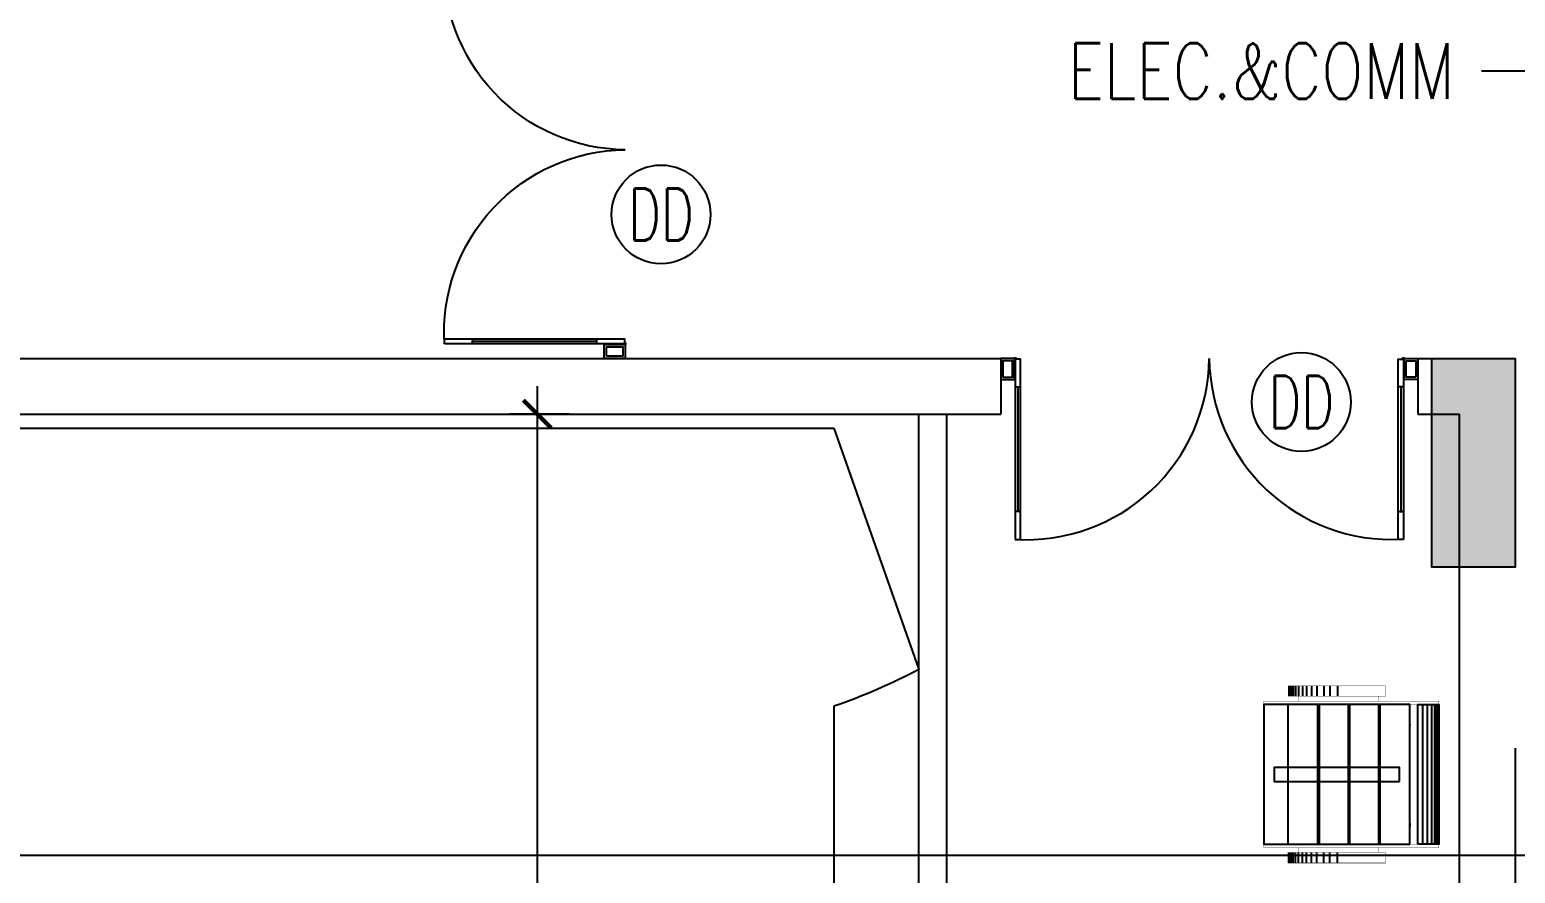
# Model space of a CAD drawing. Extents: x -32840 to 422982, y 280745 to 888746.
# Drawn here: x 85637 to 90978, y 810338 to 813369 of the extents above; entities that cross this region are included whole.
import ezdxf
from ezdxf import colors
from ezdxf.entities.mleader import LeaderData, LeaderLine
from ezdxf.enums import TextEntityAlignment as Align
from ezdxf.math import Vec2, Vec3

# ---------------------------------------------------------------- set-up
doc = ezdxf.new("R2010")
doc.units = 0
doc.header["$LTSCALE"] = 1000
doc.header["$PDMODE"] = 3
doc.linetypes.add('CONTINOUS', pattern=[0])
doc.linetypes.add('HIDDEN', pattern=[0.375, 0.25, -0.125])
doc.layers.get('Defpoints').update_dxf_attribs({"linetype": 'HIDDEN'})
for name, color, linetype in [('A-COURTS', 2, 'Continuous'), ('a-dim', 3, 'Continuous'), ('A-DOOR', 1, 'Continuous'), ('A-Tag LVl', 2, 'Continuous'), ('A-TAG-DW', 2, 'Continuous'), ('A-TXT', 6, 'Continuous'), ('A-WAL', 7, 'Continuous'), ('A-WALL', 7, 'CONTINOUS'), ('a-win', 1, 'Continuous'), ('Dimension', 7, 'Continuous'), ('FURN', 11, 'Continuous'), ('S-RCWALL', 10, 'Continuous'), ('S-RCWALL HATCH', 165, 'Continuous')]:
    doc.layers.add(name, color=color, linetype=linetype)
doc.styles.add('ROMANS', font='romans.shx', dxfattribs={"width": 0.8})
doc.dimstyles.new('dim-1', dxfattribs={"dimscale": 100, "dimtxt": 2.25, "dimasz": 1, "dimexe": 1, "dimexo": 1, "dimgap": 0.5, "dimtad": 1, "dimdec": 0, "dimzin": 3, "dimdsep": 46, "dimtxsty": 'ROMANS', "dimblk": 'ARCHTICK', "dimcen": 0.0625, "dimdle": 1, "dimclrd": 256, "dimclre": 256, "dimclrt": 6, "dimadec": 0, "dimazin": 0, "dimtfac": 1, "dimtdec": 0, "dimtix": 1, "dimtmove": 1, "dimatfit": 3, "dimfxl": 1, "dimfrac": 2, "dimtolj": 1, "dimtzin": 3, "dimarcsym": 0})

# ---------------------------------------------------------------- blocks, each defined once
blk = doc.blocks.new('A$C015D4CAF')
at = {"layer": 'A-COURTS'}
blk.add_line((5400, 9750), (1000, 9750), dxfattribs=at)
blk.add_lwpolyline([(6400, 9750), (5531.9, 10055.7, 0.037681), (5400, 9750, -5.347459)], format="xyb", dxfattribs=at)
blk.add_lwpolyline([(0, 9750), (0, 9750), (0, 0), (6400, 0), (6400, 9750)], dxfattribs=at)
blk = doc.blocks.new('A$C3a6e2320')
at = {"layer": 'FURN'}
for p, q in [((569.7, 627.9), (68.3, 627.9)), ((569.7, 626.2), (68.3, 626.2)), ((569.7, 622.7), (68.3, 622.7)), ((569.7, 615.7), (68.3, 615.7)), ((569.7, 604.9), (68.3, 604.9)), ((569.7, 589.3), (68.3, 589.3)), ((569.7, 572.1), (68.3, 572.1)), ((569.7, 418.8), (68.3, 418.8)), ((569.7, 413.8), (68.3, 413.8)), ((569.7, 309.6), (68.3, 309.6)), ((569.7, 304.6), (68.3, 304.6)), ((0.8, 265.9), (38.3, 265.9)), ((0.8, 237.8), (38.3, 237.8)), ((0.8, 216.5), (38.3, 216.5)), ((637.3, 265.9), (599.8, 265.9)), ((637.3, 237.8), (599.8, 237.8)), ((637.3, 216.5), (599.8, 216.5)), ((0.8, 191.5), (38.3, 191.5)), ((0.8, 171.5), (38.3, 171.5)), ((569.7, 200.4), (68.3, 200.4)), ((569.7, 195.4), (68.3, 195.4)), ((637.3, 191.5), (599.8, 191.5)), ((637.3, 171.5), (599.8, 171.5)), ((0.8, 154.6), (38.3, 154.6)), ((0.8, 139.6), (38.3, 139.6)), ((0.8, 125.2), (38.3, 125.2)), ((0.8, 114), (38.3, 114)), ((637.3, 154.6), (599.8, 154.6)), ((637.3, 139.6), (599.8, 139.6)), ((637.3, 125.2), (599.8, 125.2)), ((637.3, 114), (599.8, 114)), ((0.8, 105.8), (38.3, 105.8)), ((0.8, 99), (38.3, 99)), ((0.8, 94.6), (38.3, 94.6)), ((0.8, 92.1), (38.3, 92.1)), ((0.8, 90.2), (38.3, 90.2)), ((637.3, 105.8), (599.8, 105.8)), ((637.3, 99), (599.8, 99)), ((637.3, 94.6), (599.8, 94.6)), ((637.3, 92.1), (599.8, 92.1)), ((637.3, 90.2), (599.8, 90.2))]:
    blk.add_line(p, q, dxfattribs=at)
for points, const_width in [([(56.3, 0.5), (68.3, 0.5), (68.3, 629.7), (56.3, 629.7)], 1), ([(581.7, 0.5), (581.7, 629.7), (569.7, 629.7), (569.7, 0.5)], 1), ([(0.8, 88), (38.3, 88), (38.3, 438), (0.8, 438)], 1.5), ([(637.3, 88), (599.8, 88), (599.8, 438), (637.3, 438)], 1.5), ([(38.3, 413), (56.3, 413), (56.3, 400.5), (38.3, 400.5)], 0.5), ([(599.8, 413), (581.7, 413), (581.7, 400.5), (599.8, 400.5)], 0.5), ([(38.3, 113), (56.3, 113), (56.3, 125.5), (38.3, 125.5)], 0.5), ([(599.8, 113), (581.7, 113), (581.7, 125.5), (599.8, 125.5)], 0.5)]:
    blk.add_lwpolyline(points, close=True, dxfattribs=dict(at, const_width=const_width))
for points in [[(569.7, 554.7), (68.3, 554.7), (68.3, 629.7), (569.7, 629.7)], [(569.7, 525.5), (68.3, 525.5), (68.3, 0.5), (569.7, 0.5)], [(344, 488), (294, 488), (294, 38), (344, 38)]]:
    blk.add_lwpolyline(points, close=True, dxfattribs=at)
for points in [[(138.2, 525.3, -0.015936), (143.8, 525.5)], [(494.2, 525.5, -0.007067), (506.8, 525.3)]]:
    blk.add_lwpolyline(points, format="xyb", dxfattribs=at)
blk.add_lwpolyline([(569.7, 88.7), (68.3, 88.7)], dxfattribs=at)
blk = doc.blocks.new('A$C2213c290')
for p, q in [((102.5, 698), (102.5, 679)), ((550, 679), (550, 698)), ((102.5, -698), (102.5, -679)), ((550, -679), (550, -698))]:
    blk.add_line(p, q)
at = {"color": 8}
for p, q in [((102.5, 688.5), (550, 688.5)), ((102.5, -688.5), (550, -688.5))]:
    blk.add_line(p, q, dxfattribs=at)
for points in [[(75, 750), (75, 700), (0, 700), (0, 750)], [(650, 698), (650, 679), (2.5, 679), (2.5, 698)], [(67, 742), (67, 708), (8, 708), (8, 742)], [(650, -698), (650, -679), (2.5, -679), (2.5, -698)], [(75, -750), (75, -700), (0, -700), (0, -750)], [(67, -742), (67, -708), (8, -708), (8, -742)]]:
    blk.add_lwpolyline(points, close=True)
for centre in [(0, 697.5), (0, -697.5)]:
    blk.add_circle(centre, 2.5)
for centre, radius, start, end in [((-6, 656.7), 656.7, 270.5218, 2.7734), ((-6.9, -658.1), 658.1, 356.523, 89.3983)]:
    blk.add_arc(centre, radius, start, end, dxfattribs=at)
blk = doc.blocks.new('TAG-DOOR-WINOW')
blk.add_circle((0, 0), 2.368)
at = {"color": 6, "style": 'ROMANS', "width": 0.7}
blk.add_attdef('DW', text='', height=2.5, dxfattribs=at).set_placement((0, 0), align=Align.MIDDLE_CENTER)
blk = doc.blocks.new('_ArchTick')
at = {"color": 0, "linetype": 'ByBlock', "const_width": 0.15}
blk.add_lwpolyline([(-0.5, -0.5), (0.5, 0.5)], dxfattribs=at)
blk = doc.blocks.new('*D1310')
at = {"layer": 'a-dim', "lineweight": -2, "transparency": 16777216}
for p, q in [((97177.9, 810987.9, 0), (97177.9, 809757.9, 0)), ((90977.9, 810787.9, 0), (90977.9, 809757.9, 0)), ((90877.9, 809857.9, 0), (97277.9, 809857.9, 0))]:
    blk.add_line(p, q, dxfattribs=at)
at = {"layer": 'Defpoints', "color": 0, "transparency": 16777216}
for p in [(97177.9, 811087.9, 0), (90977.9, 810887.9, 0), (97177.9, 809857.9, 0)]:
    blk.add_point(p, dxfattribs=at)
at = {"layer": 'a-dim', "lineweight": -2, "transparency": 16777216, "xscale": 100, "yscale": 100, "zscale": 100, "rotation": 180}
blk.add_blockref('_ArchTick', (90977.9, 809857.9, 0), dxfattribs=at)
at = {"layer": 'a-dim', "lineweight": -2, "transparency": 16777216, "xscale": 100, "yscale": 100, "zscale": 100}
blk.add_blockref('_ArchTick', (97177.9, 809857.9, 0), dxfattribs=at)
at = {"layer": 'a-dim', "color": 6, "transparency": 16777216, "insert": (94077.9, 810020.4, 0), "char_height": 225, "attachment_point": 5, "style": 'ROMANS'}
blk.add_mtext('\\A1;6200', dxfattribs=at)
blk = doc.blocks.new('*D1463')
at = {"layer": 'Defpoints', "color": 0, "transparency": 16777216}
for p in [(87677.9, 811987.9, 0), (87461.6, 805487.9, 0), (87677.9, 805487.9, 0)]:
    blk.add_point(p, dxfattribs=at)
at = {"layer": 'Dimension', "lineweight": -2, "transparency": 16777216}
for p, q in [((87461.6, 812087.9, 0), (87461.6, 805387.9, 0)), ((87577.9, 811987.9, 0), (87361.6, 811987.9, 0)), ((87577.9, 805487.9, 0), (87361.6, 805487.9, 0))]:
    blk.add_line(p, q, dxfattribs=at)
at = {"layer": 'Dimension', "lineweight": -2, "transparency": 16777216, "xscale": 100, "yscale": 100, "zscale": 100}
for p, rotation in [((87461.6, 811987.9, 0), 90), ((87461.6, 805487.9, 0), 270)]:
    blk.add_blockref('_ArchTick', p, dxfattribs=dict(at, rotation=rotation))
at = {"layer": 'Dimension', "color": 6, "transparency": 16777216, "insert": (87299.1, 808737.9, 0), "char_height": 225, "attachment_point": 5, "rotation": 90, "style": 'ROMANS'}
blk.add_mtext('\\A1;6500', dxfattribs=at)
blk = doc.blocks.new('NEWGR')
at = {"layer": 'S-RCWALL HATCH'}
blk.add_hatch(color=253, dxfattribs=at).paths.add_polyline_path([(228367.9, 396331.2), (228667.9, 396331.2), (228667.9, 395581.2), (228367.9, 395581.2)])
at = {"layer": 'S-RCWALL'}
blk.add_lwpolyline([(228367.9, 396331.2), (228667.9, 396331.2), (228667.9, 395581.2), (228367.9, 395581.2)], close=True, dxfattribs=at)

msp = doc.modelspace()

# ---------------------------------------------------------------- linework, layer by layer
at = {"layer": 'A-Tag LVl', "ltscale": 25}
msp.add_line((80863.9, 810403.3, 0), (113643.9, 810403.1, 0), dxfattribs=at)
at = {"layer": 'A-WALL'}
for p, q in [((78777.9, 812187.9, 0), (89127.9, 812187.9, 0)), ((89127.9, 812187.9, 0), (89127.9, 811987.9, 0)), ((90627.9, 812187.9, 0), (90627.9, 811987.9, 0)), ((90627.9, 812187.9, 0), (90977.9, 812187.9, 0)), ((78777.9, 811987.9, 0), (89127.9, 811987.9, 0)), ((90627.9, 811987.9, 0), (90777.9, 811987.9, 0)), ((90777.9, 805487.9, 0), (90777.9, 811987.9, 0))]:
    msp.add_line(p, q, dxfattribs=at)
at = {"layer": 'a-win'}
for p, q in [((88833.6, 809687.9, 0), (88833.6, 811987.9, 0)), ((88933.6, 811987.9, 0), (88933.6, 809687.9, 0))]:
    msp.add_line(p, q, dxfattribs=at)

# ---------------------------------------------------------------- block references
at = {"layer": 'A-DOOR', "xscale": -1}
msp.add_blockref('A$C2213c290', (87777.9, 812937.9, 0), dxfattribs=at)
at = {"layer": 'A-DOOR', "rotation": 269.9999999999999}
msp.add_blockref('A$C2213c290', (89877.9, 812187.9, 0), dxfattribs=at)
at = {"layer": 'A-TAG-DW'}
ref = msp.add_blockref('TAG-DOOR-WINOW', (87906.6, 812705.4, 0), dxfattribs=dict(at, xscale=75.00000000000004, yscale=75.00000000000004, zscale=75.00000000000004, rotation=334.3000000001243))
ref.add_attrib('DW', 'DD', dxfattribs={"layer": '0', "color": 6, "height": 187.5, "style": 'ROMANS', "width": 0.7}).set_placement((87906.6, 812705.4, 0), align=Align.MIDDLE_CENTER)
ref = msp.add_blockref('TAG-DOOR-WINOW', (90208.8, 812031.3, 0), dxfattribs=dict(at, xscale=75.00000000000004, yscale=75.00000000000004, zscale=75.00000000000004, rotation=334.3000000001243))
ref.add_attrib('DW', 'DD', dxfattribs={"layer": '0', "color": 6, "height": 187.5, "style": 'ROMANS', "width": 0.7}).set_placement((90208.8, 812031.3, 0), align=Align.MIDDLE_CENTER)
at = {"layer": 'A-WAL', "xscale": -1, "rotation": 270}
msp.add_blockref('A$C015D4CAF', (78777.9, 805537.9, 0), dxfattribs=at)
at = {"layer": 'A-WAL', "rotation": 269.9999999999999}
msp.add_blockref('A$C3a6e2320', (90073.2, 811012.3, 0), dxfattribs=at)
at = {"layer": 'S-RCWALL'}
msp.add_blockref('NEWGR', (-137690.3, 415856.7, 0), dxfattribs=at)

# ---------------------------------------------------------------- dimensions: what is measured, and where the dimension line sits
at = {"layer": 'a-dim'}
dim = msp.add_linear_dim(base=(97177.9, 809857.9, 0), p1=(90977.9, 810887.9, 0), p2=(97177.9, 811087.9, 0), dimstyle='dim-1', dxfattribs=at)
dim.commit()
dim.dimension.update_dxf_attribs({"geometry": '*D1310', "text_midpoint": (94077.9, 810020.4, 0)})
at = {"layer": 'Dimension'}
dim = msp.add_aligned_dim(p1=(87677.9, 811987.9, 0), p2=(87677.9, 805487.9, 0), distance=-216.3, dimstyle='dim-1', dxfattribs=at)
dim.commit()
dim.dimension.update_dxf_attribs({"geometry": '*D1463', "text_midpoint": (87299.1, 808737.9, 0)})

# ---------------------------------------------------------------- leaders
at = {"layer": 'A-TXT'}
ml = msp.add_multileader_mtext('Standard', dxfattribs=at)
ml.set_content('ELEC.&COMM', color=256, style='ROMANS')
ml.set_leader_properties()
ml.build(insert=Vec2(0, 0))
ml.multileader.update_dxf_attribs({"dogleg_length": 50, "arrow_head_size": 150})
ctx = ml.context
ctx.base_point, ctx.char_height, ctx.arrow_head_size, ctx.plane_origin = Vec3(89366.9, 813220.5, 0), 200, 150, Vec3(97112.5, 813446, 0)
notes = []
notes.append((ctx, [(1, (1, 1, 0), (91313.6, 813220.5, 0), (-1, 0), 457, [(0, [(91752.9, 811215.3, 0)], 0, [])])]))
ctx.mtext.insert, ctx.mtext.rotation, ctx.mtext.flow_direction = Vec3(89368.9, 813320.5, 0), 6.283185, 5
for ctx, leaders in notes:
    for number, flags, end, landing, length, lines in leaders:
        leader = LeaderData()
        leader.index, (leader.has_last_leader_line, leader.has_dogleg_vector, leader.attachment_direction) = number, flags
        leader.last_leader_point, leader.dogleg_vector, leader.dogleg_length = Vec3(end), Vec3(landing), length
        for number, points, colour, breaks in lines:
            line = LeaderLine()
            line.index, line.vertices, line.color, line.breaks = number, Vec3.list(points), colors.encode_raw_color(colour), breaks
            leader.lines.append(line)
        ctx.leaders.append(leader)

doc.saveas('drawing.dxf')
